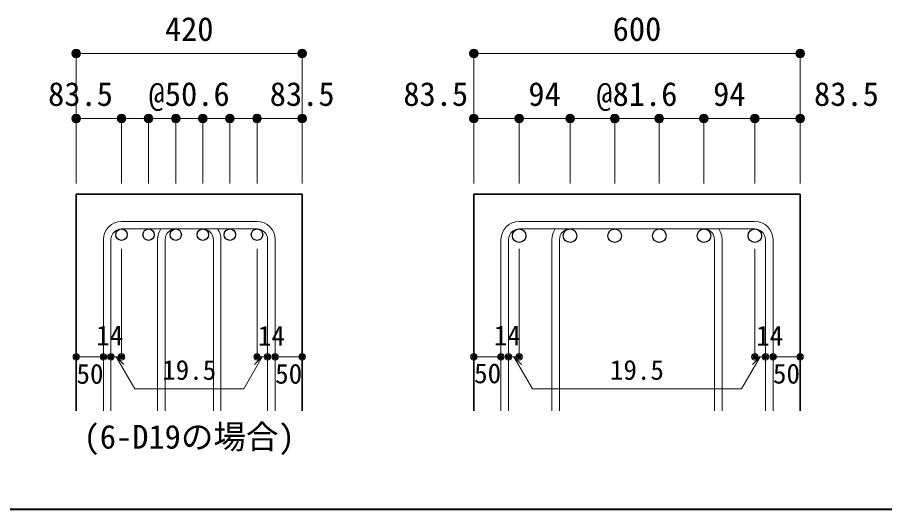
# Model space of a CAD drawing. Units: millimetres at full size, sheet at 1:20; details may follow other scales. Extents: x -3982 to 3969, y -2797 to 2801.
# Drawn here: x -690 to 910, y -2797 to -1888 of the extents above; entities that cross this region are included whole.
import ezdxf
from ezdxf.enums import TextEntityAlignment as Align

# ---------------------------------------------------------------- set-up
doc = ezdxf.new("R2010")
doc.units = ezdxf.units.MM
doc.header["$LTSCALE"] = 20
doc.header["$PDMODE"] = 32
doc.header["$PDSIZE"] = 12
for name, color, linetype, lineweight in [('6-1_躯体線', 2, 'Continuous', 35), ('6-5_梁主筋', 7, 'Continuous', 18), ('6-6_S.T.P.', 7, 'Continuous', 18), ('6-7_文字', 7, 'Continuous', 18), ('6-D_寸法', 4, 'Continuous', 9), ('F-0_枠', 6, 'Continuous', 40)]:
    doc.layers.add(name, color=color, linetype=linetype, lineweight=lineweight)
doc.styles.add('ＭＳ ゴシック', font='')
doc.styles.get('ＭＳ ゴシック').set_extended_font_data('MS Gothic')

msp = doc.modelspace()

# ---------------------------------------------------------------- linework, layer by layer
at = {"layer": '6-1_躯体線'}
for p, q in [((-581.41, -2214.67), (-581.41, -2614.67)), ((-581.41, -2214.67), (-164.41, -2214.67)), ((-164.41, -2214.67), (-164.41, -2614.67)), ((152.29, -2214.67), (152.29, -2614.67)), ((152.29, -2214.67), (754.29, -2214.67)), ((754.29, -2214.67), (754.29, -2614.67))]:
    msp.add_line(p, q, dxfattribs=at)
at = {"layer": '6-5_梁主筋', "color": 3, "lineweight": 25}
for centre, radius in [((-497.91, -2289.17), 10.5), ((-447.91, -2289.17), 10.5), ((-397.91, -2289.17), 10.5), ((-347.91, -2289.17), 10.5), ((-297.91, -2289.17), 10.5), ((-247.91, -2289.17), 10.5), ((235.79, -2291.17), 12.5), ((329.79, -2291.17), 12.5), ((412.12, -2291.17), 12.5), ((494.46, -2291.17), 12.5), ((576.79, -2291.17), 12.5), ((670.79, -2291.17), 12.5)]:
    msp.add_circle(centre, radius, dxfattribs=at)
at = {"layer": '6-6_S.T.P.'}
for p, q in [((-247.91, -2264.67), (-497.91, -2264.67)), ((670.79, -2264.67), (235.79, -2264.67)), ((-247.91, -2278.67), (-497.91, -2278.67)), ((670.79, -2278.67), (235.79, -2278.67)), ((-531.41, -2298.17), (-531.41, -2614.67)), ((-517.41, -2298.17), (-517.41, -2614.67)), ((-431.41, -2298.17), (-431.41, -2614.67)), ((-417.41, -2298.17), (-417.41, -2614.67)), ((-328.41, -2298.17), (-328.41, -2614.67)), ((-314.41, -2298.17), (-314.41, -2614.67)), ((-228.41, -2298.17), (-228.41, -2614.67)), ((-214.41, -2298.17), (-214.41, -2614.67)), ((202.29, -2298.17), (202.29, -2614.67)), ((216.29, -2298.17), (216.29, -2614.67)), ((296.29, -2298.17), (296.29, -2614.67)), ((310.29, -2298.17), (310.29, -2614.67)), ((596.29, -2298.17), (596.29, -2614.67)), ((610.29, -2298.17), (610.29, -2614.67)), ((690.29, -2298.17), (690.29, -2614.67)), ((704.29, -2298.17), (704.29, -2614.67))]:
    msp.add_line(p, q, dxfattribs=at)
for centre, radius, start, end in [((-497.91, -2298.17), 33.5, 90, 180), ((-247.91, -2298.17), 33.5, 0, 90), ((235.79, -2298.17), 33.5, 90, 180), ((670.79, -2298.17), 33.5, 0, 90), ((-497.91, -2298.17), 19.5, 90, 180), ((-397.91, -2298.17), 33.5, 144.40235, 180), ((-397.91, -2298.17), 19.5, 90, 180), ((-347.91, -2298.17), 19.5, 0, 90), ((-347.91, -2298.17), 33.5, 0, 35.59765), ((-247.91, -2298.17), 19.5, 0, 90), ((235.79, -2298.17), 19.5, 90, 180), ((329.79, -2298.17), 33.5, 144.40235, 180), ((329.79, -2298.17), 19.5, 90, 180), ((576.79, -2298.17), 19.5, 0, 90), ((576.79, -2298.17), 33.5, 0, 35.59765), ((670.79, -2298.17), 19.5, 0, 90)]:
    msp.add_arc(centre, radius, start, end, dxfattribs=at)
at = {"layer": '6-D_寸法'}
for p, q in [((-581.41, -1954.67), (-164.41, -1954.67)), ((-164.41, -1954.67), (-164.41, -2074.67)), ((152.29, -1954.67), (754.29, -1954.67)), ((754.29, -1954.67), (754.29, -2074.67)), ((-581.41, -2074.67), (-581.41, -2194.67)), ((-497.91, -2074.67), (-497.91, -2194.67)), ((-447.91, -2074.67), (-497.91, -2074.67)), ((-447.91, -2074.67), (-447.91, -2194.67)), ((-447.91, -2074.67), (-341.9, -2074.67)), ((-397.91, -2074.67), (-397.91, -2194.67)), ((-347.91, -2074.67), (-347.91, -2194.67)), ((-341.9, -2074.67), (-247.91, -2074.67)), ((-297.91, -2074.67), (-297.91, -2194.67)), ((-247.91, -2074.67), (-247.91, -2194.67)), ((-247.91, -2074.67), (-164.41, -2074.67)), ((-164.41, -2074.67), (-164.41, -2194.67)), ((152.29, -2074.67), (152.29, -2194.67)), ((235.79, -2074.67), (235.79, -2194.67)), ((329.79, -2074.67), (235.79, -2074.67)), ((329.79, -2074.67), (329.79, -2194.67)), ((329.79, -2074.67), (576.79, -2074.67)), ((412.12, -2074.67), (412.12, -2194.67)), ((494.46, -2074.67), (494.46, -2194.67)), ((576.79, -2074.67), (576.79, -2194.67)), ((576.79, -2074.67), (670.79, -2074.67)), ((670.79, -2074.67), (670.79, -2194.67)), ((670.79, -2074.67), (754.29, -2074.67)), ((754.29, -2074.67), (754.29, -2194.67)), ((-497.91, -2514.67), (-497.91, -2315.34)), ((-247.91, -2514.67), (-247.91, -2315.34)), ((235.79, -2514.67), (235.79, -2315.34)), ((670.79, -2514.67), (670.79, -2315.34)), ((-581.41, -2514.67), (-531.41, -2514.67)), ((-531.41, -2514.67), (-497.91, -2514.67)), ((-507.66, -2514.67), (-493.51, -2528.81)), ((-507.66, -2514.67), (-473.43, -2573.95)), ((-238.16, -2514.67), (-272.38, -2573.95)), ((-238.16, -2514.67), (-252.3, -2528.81)), ((-247.91, -2514.67), (-164.41, -2514.67)), ((-228.41, -2514.67), (-214.41, -2514.67)), ((152.29, -2514.67), (202.29, -2514.67)), ((202.29, -2514.67), (235.79, -2514.67)), ((226.04, -2514.67), (240.18, -2528.81)), ((226.04, -2514.67), (260.26, -2573.95)), ((680.54, -2514.67), (646.32, -2573.95)), ((680.54, -2514.67), (666.4, -2528.81)), ((670.79, -2514.67), (754.29, -2514.67)), ((690.29, -2514.67), (704.29, -2514.67)), ((-473.43, -2573.95), (-272.38, -2573.95)), ((260.26, -2573.95), (646.32, -2573.95))]:
    msp.add_line(p, q, dxfattribs=at)
for points in [[(-581.41, -1954.67), (-581.41, -2074.67), (-497.91, -2074.67)], [(152.29, -1954.67), (152.29, -2074.67), (235.79, -2074.67)]]:
    msp.add_lwpolyline(points, dxfattribs=at)
for centre, radius in [((-581.41, -1954.67), 8), ((-581.41, -1954.67), 7.2), ((-581.41, -1954.67), 6.4), ((-581.41, -1954.67), 5.6), ((-581.41, -1954.67), 4.8), ((-581.41, -1954.67), 4), ((-581.41, -1954.67), 3.2), ((-581.41, -1954.67), 2.4), ((-164.41, -1954.67), 8), ((-164.41, -1954.67), 7.2), ((-164.41, -1954.67), 6.4), ((-164.41, -1954.67), 5.6), ((-164.41, -1954.67), 4.8), ((-164.41, -1954.67), 4), ((-164.41, -1954.67), 3.2), ((-164.41, -1954.67), 2.4), ((152.29, -1954.67), 8), ((152.29, -1954.67), 7.2), ((152.29, -1954.67), 6.4), ((152.29, -1954.67), 5.6), ((152.29, -1954.67), 4.8), ((152.29, -1954.67), 4), ((152.29, -1954.67), 3.2), ((152.29, -1954.67), 2.4), ((754.29, -1954.67), 8), ((754.29, -1954.67), 7.2), ((754.29, -1954.67), 6.4), ((754.29, -1954.67), 5.6), ((754.29, -1954.67), 4.8), ((754.29, -1954.67), 4), ((754.29, -1954.67), 3.2), ((754.29, -1954.67), 2.4), ((-581.41, -1954.67), 1.6), ((-581.41, -1954.67), 0.8), ((-164.41, -1954.67), 1.6), ((-164.41, -1954.67), 0.8), ((152.29, -1954.67), 1.6), ((152.29, -1954.67), 0.8), ((754.29, -1954.67), 1.6), ((754.29, -1954.67), 0.8), ((-581.41, -2074.67), 8), ((-581.41, -2074.67), 7.2), ((-581.41, -2074.67), 6.4), ((-581.41, -2074.67), 5.6), ((-581.41, -2074.67), 4.8), ((-581.41, -2074.67), 4), ((-581.41, -2074.67), 3.2), ((-581.41, -2074.67), 2.4), ((-581.41, -2074.67), 1.6), ((-581.41, -2074.67), 0.8), ((-497.91, -2074.67), 8), ((-497.91, -2074.67), 7.2), ((-497.91, -2074.67), 6.4), ((-497.91, -2074.67), 5.6), ((-497.91, -2074.67), 4.8), ((-497.91, -2074.67), 4), ((-497.91, -2074.67), 3.2), ((-497.91, -2074.67), 2.4), ((-497.91, -2074.67), 1.6), ((-497.91, -2074.67), 0.8), ((-447.91, -2074.67), 8), ((-447.91, -2074.67), 7.2), ((-447.91, -2074.67), 6.4), ((-447.91, -2074.67), 5.6), ((-447.91, -2074.67), 4.8), ((-447.91, -2074.67), 4), ((-447.91, -2074.67), 3.2), ((-447.91, -2074.67), 2.4), ((-447.91, -2074.67), 1.6), ((-447.91, -2074.67), 0.8), ((-397.91, -2074.67), 8), ((-397.91, -2074.67), 7.2), ((-397.91, -2074.67), 6.4), ((-397.91, -2074.67), 5.6), ((-397.91, -2074.67), 4.8), ((-397.91, -2074.67), 4), ((-397.91, -2074.67), 3.2), ((-397.91, -2074.67), 2.4), ((-397.91, -2074.67), 1.6), ((-397.91, -2074.67), 0.8), ((-347.91, -2074.67), 8), ((-347.91, -2074.67), 7.2), ((-347.91, -2074.67), 6.4), ((-347.91, -2074.67), 5.6), ((-347.91, -2074.67), 4.8), ((-347.91, -2074.67), 4), ((-347.91, -2074.67), 3.2), ((-347.91, -2074.67), 2.4), ((-347.91, -2074.67), 1.6), ((-347.91, -2074.67), 0.8), ((-297.91, -2074.67), 8), ((-297.91, -2074.67), 7.2), ((-297.91, -2074.67), 6.4), ((-297.91, -2074.67), 5.6), ((-297.91, -2074.67), 4.8), ((-297.91, -2074.67), 4), ((-297.91, -2074.67), 3.2), ((-297.91, -2074.67), 2.4), ((-297.91, -2074.67), 1.6), ((-297.91, -2074.67), 0.8), ((-247.91, -2074.67), 8), ((-247.91, -2074.67), 7.2), ((-247.91, -2074.67), 6.4), ((-247.91, -2074.67), 5.6), ((-247.91, -2074.67), 4.8), ((-247.91, -2074.67), 4), ((-247.91, -2074.67), 3.2), ((-247.91, -2074.67), 2.4), ((-247.91, -2074.67), 1.6), ((-247.91, -2074.67), 0.8), ((-164.41, -2074.67), 8), ((-164.41, -2074.67), 7.2), ((-164.41, -2074.67), 6.4), ((-164.41, -2074.67), 5.6), ((-164.41, -2074.67), 4.8), ((-164.41, -2074.67), 4), ((-164.41, -2074.67), 3.2), ((-164.41, -2074.67), 2.4), ((-164.41, -2074.67), 1.6), ((-164.41, -2074.67), 0.8), ((152.29, -2074.67), 8), ((152.29, -2074.67), 7.2), ((152.29, -2074.67), 6.4), ((152.29, -2074.67), 5.6), ((152.29, -2074.67), 4.8), ((152.29, -2074.67), 4), ((152.29, -2074.67), 3.2), ((152.29, -2074.67), 2.4), ((152.29, -2074.67), 1.6), ((152.29, -2074.67), 0.8), ((235.79, -2074.67), 8), ((235.79, -2074.67), 7.2), ((235.79, -2074.67), 6.4), ((235.79, -2074.67), 5.6), ((235.79, -2074.67), 4.8), ((235.79, -2074.67), 4), ((235.79, -2074.67), 3.2), ((235.79, -2074.67), 2.4), ((235.79, -2074.67), 1.6), ((235.79, -2074.67), 0.8), ((329.79, -2074.67), 8), ((329.79, -2074.67), 7.2), ((329.79, -2074.67), 6.4), ((329.79, -2074.67), 5.6), ((329.79, -2074.67), 4.8), ((329.79, -2074.67), 4), ((329.79, -2074.67), 3.2), ((329.79, -2074.67), 2.4), ((329.79, -2074.67), 1.6), ((329.79, -2074.67), 0.8), ((412.12, -2074.67), 8), ((412.12, -2074.67), 7.2), ((412.12, -2074.67), 6.4), ((412.12, -2074.67), 5.6), ((412.12, -2074.67), 4.8), ((412.12, -2074.67), 4), ((412.12, -2074.67), 3.2), ((412.12, -2074.67), 2.4), ((412.12, -2074.67), 1.6), ((412.12, -2074.67), 0.8), ((494.46, -2074.67), 8), ((494.46, -2074.67), 7.2), ((494.46, -2074.67), 6.4), ((494.46, -2074.67), 5.6), ((494.46, -2074.67), 4.8), ((494.46, -2074.67), 4), ((494.46, -2074.67), 3.2), ((494.46, -2074.67), 2.4), ((494.46, -2074.67), 1.6), ((494.46, -2074.67), 0.8), ((576.79, -2074.67), 8), ((576.79, -2074.67), 7.2), ((576.79, -2074.67), 6.4), ((576.79, -2074.67), 5.6), ((576.79, -2074.67), 4.8), ((576.79, -2074.67), 4), ((576.79, -2074.67), 3.2), ((576.79, -2074.67), 2.4), ((576.79, -2074.67), 1.6), ((576.79, -2074.67), 0.8), ((670.79, -2074.67), 8), ((670.79, -2074.67), 7.2), ((670.79, -2074.67), 6.4), ((670.79, -2074.67), 5.6), ((670.79, -2074.67), 4.8), ((670.79, -2074.67), 4), ((670.79, -2074.67), 3.2), ((670.79, -2074.67), 2.4), ((670.79, -2074.67), 1.6), ((670.79, -2074.67), 0.8), ((754.29, -2074.67), 8), ((754.29, -2074.67), 7.2), ((754.29, -2074.67), 6.4), ((754.29, -2074.67), 5.6), ((754.29, -2074.67), 4.8), ((754.29, -2074.67), 4), ((754.29, -2074.67), 3.2), ((754.29, -2074.67), 2.4), ((754.29, -2074.67), 1.6), ((754.29, -2074.67), 0.8), ((-581.41, -2514.67), 4), ((-581.41, -2514.67), 3.6), ((-581.41, -2514.67), 3.2), ((-581.41, -2514.67), 2.8), ((-581.41, -2514.67), 2.4), ((-581.41, -2514.67), 2), ((-531.41, -2514.67), 4), ((-531.41, -2514.67), 3.6), ((-531.41, -2514.67), 3.2), ((-531.41, -2514.67), 2.8), ((-531.41, -2514.67), 2.4), ((-531.41, -2514.67), 2), ((-517.41, -2514.67), 4), ((-517.41, -2514.67), 3.6), ((-517.41, -2514.67), 3.2), ((-517.41, -2514.67), 2.8), ((-517.41, -2514.67), 2.4), ((-517.41, -2514.67), 2), ((-497.91, -2514.67), 4), ((-497.91, -2514.67), 3.6), ((-497.91, -2514.67), 3.2), ((-497.91, -2514.67), 2.8), ((-497.91, -2514.67), 2.4), ((-497.91, -2514.67), 2), ((-247.91, -2514.67), 4), ((-247.91, -2514.67), 3.6), ((-247.91, -2514.67), 3.2), ((-247.91, -2514.67), 2.8), ((-247.91, -2514.67), 2.4), ((-247.91, -2514.67), 2), ((-228.41, -2514.67), 4), ((-228.41, -2514.67), 3.6), ((-228.41, -2514.67), 3.2), ((-228.41, -2514.67), 2.8), ((-228.41, -2514.67), 2.4), ((-228.41, -2514.67), 2), ((-214.41, -2514.67), 4), ((-214.41, -2514.67), 3.6), ((-214.41, -2514.67), 3.2), ((-214.41, -2514.67), 2.8), ((-214.41, -2514.67), 2.4), ((-214.41, -2514.67), 2), ((-164.41, -2514.67), 4), ((-164.41, -2514.67), 3.6), ((-164.41, -2514.67), 3.2), ((-164.41, -2514.67), 2.8), ((-164.41, -2514.67), 2.4), ((-164.41, -2514.67), 2), ((152.29, -2514.67), 4), ((152.29, -2514.67), 3.6), ((152.29, -2514.67), 3.2), ((152.29, -2514.67), 2.8), ((152.29, -2514.67), 2.4), ((152.29, -2514.67), 2), ((202.29, -2514.67), 4), ((202.29, -2514.67), 3.6), ((202.29, -2514.67), 3.2), ((202.29, -2514.67), 2.8), ((202.29, -2514.67), 2.4), ((202.29, -2514.67), 2), ((216.29, -2514.67), 4), ((216.29, -2514.67), 3.6), ((216.29, -2514.67), 3.2), ((216.29, -2514.67), 2.8), ((216.29, -2514.67), 2.4), ((216.29, -2514.67), 2), ((235.79, -2514.67), 4), ((235.79, -2514.67), 3.6), ((235.79, -2514.67), 3.2), ((235.79, -2514.67), 2.8), ((235.79, -2514.67), 2.4), ((235.79, -2514.67), 2), ((670.79, -2514.67), 4), ((670.79, -2514.67), 3.6), ((670.79, -2514.67), 3.2), ((670.79, -2514.67), 2.8), ((670.79, -2514.67), 2.4), ((670.79, -2514.67), 2), ((690.29, -2514.67), 4), ((690.29, -2514.67), 3.6), ((690.29, -2514.67), 3.2), ((690.29, -2514.67), 2.8), ((690.29, -2514.67), 2.4), ((690.29, -2514.67), 2), ((704.29, -2514.67), 4), ((704.29, -2514.67), 3.6), ((704.29, -2514.67), 3.2), ((704.29, -2514.67), 2.8), ((704.29, -2514.67), 2.4), ((704.29, -2514.67), 2), ((754.29, -2514.67), 4), ((754.29, -2514.67), 3.6), ((754.29, -2514.67), 3.2), ((754.29, -2514.67), 2.8), ((754.29, -2514.67), 2.4), ((754.29, -2514.67), 2), ((-581.41, -2514.67), 1.6), ((-581.41, -2514.67), 1.2), ((-581.41, -2514.67), 0.8), ((-581.41, -2514.67), 0.4), ((-531.41, -2514.67), 1.6), ((-531.41, -2514.67), 1.2), ((-531.41, -2514.67), 0.8), ((-531.41, -2514.67), 0.4), ((-517.41, -2514.67), 1.6), ((-517.41, -2514.67), 1.2), ((-517.41, -2514.67), 0.8), ((-517.41, -2514.67), 0.4), ((-497.91, -2514.67), 1.6), ((-497.91, -2514.67), 1.2), ((-497.91, -2514.67), 0.8), ((-497.91, -2514.67), 0.4), ((-247.91, -2514.67), 1.6), ((-247.91, -2514.67), 1.2), ((-247.91, -2514.67), 0.8), ((-247.91, -2514.67), 0.4), ((-228.41, -2514.67), 1.6), ((-228.41, -2514.67), 1.2), ((-228.41, -2514.67), 0.8), ((-228.41, -2514.67), 0.4), ((-214.41, -2514.67), 1.6), ((-214.41, -2514.67), 1.2), ((-214.41, -2514.67), 0.8), ((-214.41, -2514.67), 0.4), ((-164.41, -2514.67), 1.6), ((-164.41, -2514.67), 1.2), ((-164.41, -2514.67), 0.8), ((-164.41, -2514.67), 0.4), ((152.29, -2514.67), 1.6), ((152.29, -2514.67), 1.2), ((152.29, -2514.67), 0.8), ((152.29, -2514.67), 0.4), ((202.29, -2514.67), 1.6), ((202.29, -2514.67), 1.2), ((202.29, -2514.67), 0.8), ((202.29, -2514.67), 0.4), ((216.29, -2514.67), 1.6), ((216.29, -2514.67), 1.2), ((216.29, -2514.67), 0.8), ((216.29, -2514.67), 0.4), ((235.79, -2514.67), 1.6), ((235.79, -2514.67), 1.2), ((235.79, -2514.67), 0.8), ((235.79, -2514.67), 0.4), ((670.79, -2514.67), 1.6), ((670.79, -2514.67), 1.2), ((670.79, -2514.67), 0.8), ((670.79, -2514.67), 0.4), ((690.29, -2514.67), 1.6), ((690.29, -2514.67), 1.2), ((690.29, -2514.67), 0.8), ((690.29, -2514.67), 0.4), ((704.29, -2514.67), 1.6), ((704.29, -2514.67), 1.2), ((704.29, -2514.67), 0.8), ((704.29, -2514.67), 0.4), ((754.29, -2514.67), 1.6), ((754.29, -2514.67), 1.2), ((754.29, -2514.67), 0.8), ((754.29, -2514.67), 0.4)]:
    msp.add_circle(centre, radius, dxfattribs=at)
at = {"layer": '6-D_寸法', "color": 7}
for p in [(-581.41, -1954.67), (-164.41, -1954.67), (152.29, -1954.67), (754.29, -1954.67), (-581.41, -2074.67), (-497.91, -2074.67), (-447.91, -2074.67), (-397.91, -2074.67), (-347.91, -2074.67), (-297.91, -2074.67), (-247.91, -2074.67), (-164.41, -2074.67), (152.29, -2074.67), (235.79, -2074.67), (329.79, -2074.67), (412.12, -2074.67), (494.46, -2074.67), (576.79, -2074.67), (670.79, -2074.67), (754.29, -2074.67), (-581.41, -2514.67), (-531.41, -2514.67), (-517.41, -2514.67), (-497.91, -2514.67), (-247.91, -2514.67), (-228.41, -2514.67), (-214.41, -2514.67), (-164.41, -2514.67), (152.29, -2514.67), (202.29, -2514.67), (216.29, -2514.67), (235.79, -2514.67), (670.79, -2514.67), (690.29, -2514.67), (704.29, -2514.67), (754.29, -2514.67)]:
    msp.add_point(p, dxfattribs=at)
at = {"layer": 'F-0_枠'}
msp.add_line((3969.4, -2796.83), (-3981.92, -2796.83), dxfattribs=at)

# ---------------------------------------------------------------- texts
at = {"layer": '6-7_文字', "style": 'ＭＳ ゴシック'}
msp.add_text('(6-D19の場合)', height=43.99, dxfattribs=at).set_placement((-567.91, -2697.46), align=Align.BOTTOM_LEFT)
at = {"layer": '6-D_寸法', "style": 'ＭＳ ゴシック'}
for s, height, p in [('420', 43.99, (-417.91, -1944.67)), ('600', 43.99, (408.36, -1944.66)), ('83.5', 43.99, (-633.41, -2064.67)), ('@50.6', 43.99, (-447.91, -2064.67)), ('83.5', 43.99, (-224.41, -2064.67)), ('83.5', 43.99, (22.11, -2064.67)), ('94', 43.99, (252.79, -2064.67)), ('@81.6', 43.99, (378.29, -2064.67)), ('94', 43.99, (593.79, -2064.67)), ('83.5', 43.99, (779.92, -2064.67)), ('14', 36.66, (-544.72, -2504.6)), ('14', 36.66, (-246.31, -2505.12)), ('14', 36.66, (188.98, -2504.6)), ('14', 36.66, (673.18, -2504.89)), ('50', 36.66, (-581.03, -2575.38)), ('19.5', 36.66, (-422.91, -2568.14)), ('50', 36.66, (-214.41, -2575.22)), ('50', 36.66, (152.76, -2574.47)), ('19.5', 36.66, (403.29, -2568.14)), ('50', 36.66, (704.17, -2575.02))]:
    msp.add_text(s, height=height, dxfattribs=at).set_placement(p, align=Align.BOTTOM_LEFT)

doc.saveas('drawing.dxf')
